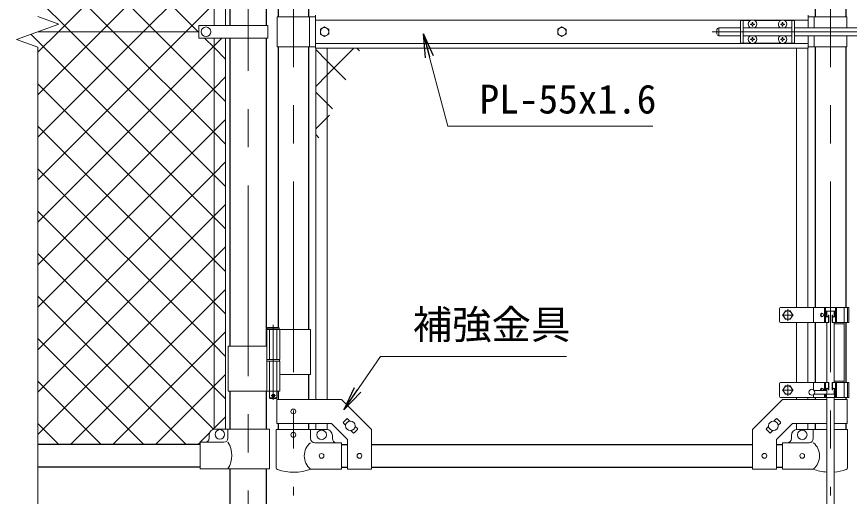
# Model space of a CAD drawing. Units: millimetres, scale not verified. Extents: x -4200 to 4200, y -2970 to 2970.
# Drawn here: x -143 to 1243, y -537 to 262 of the extents above; entities that cross this region are included whole.
import ezdxf
from ezdxf.enums import TextEntityAlignment as Align

# ---------------------------------------------------------------- set-up
doc = ezdxf.new("R2010")
doc.units = ezdxf.units.MM
doc.header["$LTSCALE"] = 10
for name, pattern in [('DASHED', [7.5, 6, -1.5]), ('USER1', [50.8, 31.75, -6.35, 6.35, -6.35]), ('USER3', [0.375, 0.25, -0.125])]:
    doc.linetypes.add(name, pattern=pattern)
for name, color, linetype, lineweight in [('0-1_D-BMK', 2, 'USER1', 13), ('0-2_D-STR1', 1, 'Continuous', 25), ('0-3_D-STR3', 3, 'Continuous', 13), ('0-7_D-STR-DIM', 7, 'Continuous', 13), ('0-A_D-STR-TXT', 7, 'Continuous', 13), ('0-B_D-STR2', 7, 'Continuous', 13)]:
    doc.layers.add(name, color=color, linetype=linetype, lineweight=lineweight)
doc.layers.add('0-8_0', color=7, linetype='Continuous')
doc.styles.add('ＭＳ ゴシック', font='')
doc.styles.get('ＭＳ ゴシック').set_extended_font_data('MS Gothic')

# ---------------------------------------------------------------- blocks, each defined once
blk = doc.blocks.new('_Open')
at = {"layer": '0-8_0'}
blk.add_line((-10, 1.667), (0, 0), dxfattribs=at)
blk.add_lwpolyline([(-10, -1.667), (0, 0), (-10, 0)], dxfattribs=at)

msp = doc.modelspace()

# ---------------------------------------------------------------- linework, layer by layer
at = {"layer": '0-1_D-BMK'}
for p, q in [((317.39, 1003.1), (317.39, -535.29)), ((1211.59, 1003.1), (1211.59, -535.29)), ((241.99, 996.61), (241.99, -799.21)), ((1014.52, 236.37), (1638.97, 236.37)), ((1150.09, -235.13), (1131.09, -235.13)), ((1140.59, -225.63), (1140.59, -244.63)), ((283.83, -251.21), (283.83, -376.1)), ((1150.09, -360.13), (1131.09, -360.13)), ((1140.59, -350.63), (1140.59, -369.63)), ((287.46, -369.13), (280.21, -369.13))]:
    msp.add_line(p, q, dxfattribs=at)
at = {"layer": '0-2_D-STR1'}
for p, q in [((1186.19, 783.32), (1186.19, 261.37)), ((1236.99, 783.32), (1236.99, 261.37)), ((342.79, 731.87), (342.79, 261.37)), ((211.74, 703.87), (211.74, 246.87)), ((272.24, 703.87), (272.24, 246.87)), ((291.99, 703.87), (291.99, 261.37)), ((211.74, 225.87), (211.74, -287.13)), ((272.24, 225.87), (272.24, -287.13)), ((291.99, 211.37), (291.99, -256.13)), ((342.79, 211.37), (342.79, -259.13)), ((1186.19, 211.37), (1186.19, -222.63)), ((1236.99, 211.37), (1236.99, -222.63)), ((1186.19, -247.63), (1186.19, -347.63)), ((1236.99, -247.63), (1236.99, -347.63)), ((342.79, -334.13), (342.79, -375.58)), ((211.74, -362.13), (211.74, -424.93)), ((272.24, -362.13), (272.24, -424.93)), ((291.99, -362.13), (291.99, -375.58)), ((1186.19, -372.63), (1186.19, -375.58)), ((1236.99, -372.63), (1236.99, -375.58)), ((291.99, -415.58), (291.99, -425.63)), ((342.79, -415.58), (342.79, -425.63)), ((1186.19, -415.58), (1186.19, -425.63)), ((1236.99, -415.58), (1236.99, -425.63)), ((161.99, -450.63), (-108.01, -450.63)), ((397.39, -450.63), (407.39, -450.63)), ((447.39, -450.63), (1081.59, -450.63)), ((1121.59, -450.63), (1131.59, -450.63)), ((161.99, -488.63), (-108.01, -488.63)), ((211.74, -490.93), (211.74, -788.63)), ((272.24, -490.93), (272.24, -788.63)), ((397.39, -488.63), (407.39, -488.63)), ((447.39, -488.63), (1081.59, -488.63)), ((1121.59, -488.63), (1131.59, -488.63))]:
    msp.add_line(p, q, dxfattribs=at)
at = {"layer": '0-3_D-STR3'}
for p, q in [((185.49, 899.07), (185.49, 246.87)), ((204.49, 899.07), (204.49, 246.87)), ((354.49, 208.87), (354.49, 263.87)), ((1174.49, 242.87), (1174.49, 263.87)), ((290.39, 261.37), (290.39, 211.37)), ((290.39, 261.37), (354.49, 261.37)), ((344.39, 261.37), (344.39, 211.37)), ((1174.49, 255.87), (354.49, 255.87)), ((1061.84, 255.37), (1061.84, 217.37)), ((1079.24, 255.37), (1061.84, 255.37)), ((1066.34, 255.37), (1066.34, 217.37)), ((1081.45, 252.02), (1081.42, 250.72)), ((1082.24, 252.02), (1081.45, 252.02)), ((1082.24, 252.02), (1082.26, 250.72)), ((1129.24, 255.37), (1084.44, 255.37)), ((1131.45, 252.02), (1131.42, 250.72)), ((1132.24, 252.02), (1131.45, 252.02)), ((1132.24, 252.02), (1132.26, 250.72)), ((1151.84, 255.37), (1134.44, 255.37)), ((1147.34, 255.37), (1147.34, 217.37)), ((1151.84, 255.37), (1151.84, 217.37)), ((1238.59, 261.37), (1174.49, 261.37)), ((1184.59, 261.37), (1184.59, 242.87)), ((1238.59, 261.37), (1238.59, 242.87)), ((-108.01, 236.37), (159.99, 236.37)), ((159.99, 246.87), (159.99, 225.87)), ((274.79, 246.87), (159.99, 246.87)), ((274.79, 246.87), (274.79, 225.87)), ((1022.64, 239.87), (1022.64, 232.87)), ((1037.09, 242.87), (1025.64, 242.87)), ((1025.64, 242.87), (1025.64, 229.87)), ((1036.94, 242.87), (1061.84, 242.87)), ((1066.34, 242.87), (1147.34, 242.87)), ((1078.69, 248.47), (1078.69, 248.87)), ((1079.99, 248.45), (1078.69, 248.47)), ((1081.45, 245.72), (1081.42, 247.01)), ((1082.24, 245.72), (1081.45, 245.72)), ((1082.24, 245.72), (1082.26, 247.01)), ((1083.69, 249.28), (1084.99, 249.26)), ((1084.99, 249.26), (1084.99, 248.87)), ((1129.99, 249.28), (1128.69, 249.26)), ((1128.69, 249.26), (1128.69, 248.87)), ((1131.45, 245.72), (1131.42, 247.01)), ((1132.24, 245.72), (1131.45, 245.72)), ((1132.24, 245.72), (1132.26, 247.01)), ((1133.69, 248.45), (1134.99, 248.47)), ((1134.99, 248.47), (1134.99, 248.87)), ((1151.84, 242.87), (1332.64, 242.87)), ((274.79, 225.87), (159.99, 225.87)), ((185.49, -424.93), (185.49, 225.87)), ((204.49, -424.93), (204.49, 225.87)), ((1037.09, 229.87), (1025.64, 229.87)), ((1036.94, 229.87), (1061.84, 229.87)), ((1066.34, 229.87), (1147.34, 229.87)), ((1078.69, 223.47), (1078.69, 223.87)), ((1079.99, 223.45), (1078.69, 223.47)), ((1081.45, 227.02), (1081.42, 225.72)), ((1081.45, 220.72), (1081.42, 222.01)), ((1082.24, 227.02), (1081.45, 227.02)), ((1082.24, 227.02), (1082.26, 225.72)), ((1082.24, 220.72), (1082.26, 222.01)), ((1083.69, 224.28), (1084.99, 224.26)), ((1083.69, 223.45), (1084.99, 223.47)), ((1084.99, 224.26), (1084.99, 223.87)), ((1084.99, 223.47), (1084.99, 223.87)), ((1129.99, 224.28), (1128.69, 224.26)), ((1128.69, 224.26), (1128.69, 223.87)), ((1131.45, 227.02), (1131.42, 225.72)), ((1131.45, 220.72), (1131.42, 222.01)), ((1132.24, 227.02), (1131.45, 227.02)), ((1132.24, 227.02), (1132.26, 225.72)), ((1132.24, 220.72), (1132.26, 222.01)), ((1133.69, 224.28), (1134.99, 224.26)), ((1133.69, 223.45), (1134.99, 223.47)), ((1134.99, 224.26), (1134.99, 223.87)), ((1134.99, 223.47), (1134.99, 223.87)), ((1151.84, 229.87), (1332.64, 229.87)), ((1174.49, 208.87), (1174.49, 229.87)), ((1184.59, 229.87), (1184.59, 211.37)), ((1238.59, 229.87), (1238.59, 211.37)), ((290.39, 211.37), (354.49, 211.37)), ((1174.49, 216.87), (354.49, 216.87)), ((1174.49, 208.87), (354.49, 208.87)), ((354.89, 208.87), (354.89, -375.58)), ((373.89, 208.87), (373.89, -375.58)), ((1079.24, 217.37), (1061.84, 217.37)), ((1082.24, 220.72), (1081.45, 220.72)), ((1129.24, 217.37), (1084.44, 217.37)), ((1132.24, 220.72), (1131.45, 220.72)), ((1151.84, 217.37), (1134.44, 217.37)), ((1155.09, 208.87), (1155.09, -222.63)), ((1174.09, 208.87), (1174.09, -222.63)), ((1238.59, 211.37), (1174.49, 211.37)), ((1126.59, -224.63), (1126.59, -245.63)), ((1242.19, -222.63), (1128.59, -222.63)), ((1183.29, -222.63), (1183.29, -247.63)), ((1201.59, -222.63), (1201.59, -247.63)), ((1203.49, -222.63), (1203.49, -247.63)), ((1219.69, -228.63), (1203.49, -228.63)), ((1205.09, -235.63), (1205.09, -228.63)), ((1205.59, -228.63), (1205.59, -237.65)), ((1208.09, -235.63), (1208.09, -247.63)), ((1208.09, -235.63), (1208.78, -235.63)), ((1208.78, -235.63), (1208.78, -247.63)), ((1214.4, -235.63), (1214.4, -247.63)), ((1215.09, -235.63), (1214.4, -235.63)), ((1215.09, -235.63), (1215.09, -247.63)), ((1217.59, -228.63), (1217.59, -237.65)), ((1218.09, -228.63), (1218.09, -235.63)), ((1219.69, -222.63), (1219.69, -247.63)), ((1221.59, -222.63), (1221.59, -247.63)), ((1221.83, -222.63), (1221.83, -247.63)), ((1234.29, -222.63), (1234.29, -372.63)), ((1239.89, -222.63), (1239.89, -247.63)), ((1242.19, -222.63), (1242.19, -247.63)), ((1208.78, -247.63), (1128.59, -247.63)), ((1155.09, -247.63), (1155.09, -347.63)), ((1174.09, -247.63), (1174.09, -347.63)), ((1205.59, -247.63), (1205.59, -347.63)), ((1242.19, -247.63), (1214.4, -247.63)), ((1217.59, -247.63), (1217.59, -347.63)), ((273.03, -259.13), (273.03, -309.13)), ((345.94, -259.13), (273.03, -259.13)), ((273.83, -257.13), (274.83, -256.13)), ((273.83, -257.13), (273.83, -259.13)), ((273.83, -257.13), (293.83, -257.13)), ((292.83, -256.13), (274.83, -256.13)), ((294.63, -259.13), (294.63, -309.13)), ((345.94, -259.13), (345.94, -334.13)), ((1234.29, -249.93), (1217.59, -249.93)), ((273.03, -287.13), (208.69, -287.13)), ((208.69, -287.13), (208.69, -362.13)), ((294.63, -309.13), (273.03, -309.13)), ((294.63, -312.13), (273.03, -312.13)), ((273.03, -312.13), (273.03, -362.13)), ((273.33, -309.13), (273.33, -312.13)), ((294.33, -312.13), (273.33, -312.13)), ((294.33, -309.13), (294.33, -312.13)), ((294.63, -312.13), (294.63, -362.13)), ((345.94, -334.13), (294.74, -334.13)), ((1234.29, -345.33), (1217.59, -345.33)), ((1126.59, -349.63), (1126.59, -370.63)), ((1208.78, -347.63), (1128.59, -347.63)), ((1183.29, -347.63), (1183.29, -359.42)), ((1201.59, -360.63), (1201.59, -347.63)), ((1203.49, -360.63), (1203.49, -347.63)), ((1205.09, -359.63), (1205.09, -360.63)), ((1205.59, -357.62), (1205.59, -366.63)), ((1208.09, -359.63), (1208.09, -347.63)), ((1208.09, -359.63), (1208.78, -359.63)), ((1208.78, -359.63), (1208.78, -347.63)), ((1242.19, -347.63), (1214.4, -347.63)), ((1214.4, -359.63), (1214.4, -347.63)), ((1215.09, -359.63), (1214.4, -359.63)), ((1215.09, -359.63), (1215.09, -347.63)), ((1217.59, -357.62), (1217.59, -366.63)), ((1218.09, -372.63), (1218.09, -359.63)), ((1219.69, -372.63), (1219.69, -347.63)), ((1221.59, -372.63), (1221.59, -347.63)), ((1221.83, -347.63), (1221.83, -372.63)), ((1239.89, -347.63), (1239.89, -372.63)), ((1242.19, -347.63), (1242.19, -372.63)), ((294.63, -362.13), (208.69, -362.13)), ((278.83, -374.13), (277.83, -373.13)), ((288.83, -374.13), (278.83, -374.13)), ((288.83, -374.13), (289.83, -373.13)), ((289.83, -362.13), (289.83, -373.13)), ((1242.19, -372.63), (1128.59, -372.63)), ((1155.09, -372.63), (1155.09, -375.58)), ((1174.09, -372.63), (1174.09, -375.58)), ((1183.29, -367.84), (1183.29, -372.63)), ((1205.59, -360.63), (1184.59, -360.63)), ((1205.59, -366.63), (1184.59, -366.63)), ((1201.59, -372.63), (1201.59, -366.63)), ((1205.59, -366.63), (1203.49, -366.63)), ((1203.49, -372.63), (1203.49, -366.63)), ((1203.49, -366.63), (1218.09, -366.63)), ((1205.09, -366.63), (1205.09, -372.63)), ((1205.59, -372.63), (1205.59, -621.63)), ((1217.59, -372.63), (1217.59, -621.63)), ((289.69, -415.58), (289.69, -375.58)), ((1239.29, -375.58), (1217.59, -375.58)), ((1239.29, -415.58), (1239.29, -375.58)), ((289.69, -415.58), (380.82, -415.58)), ((354.89, -415.58), (354.89, -425.63)), ((373.89, -415.58), (373.89, -425.63)), ((380.82, -415.58), (407.39, -442.15)), ((400.72, -413.57), (406.38, -407.92)), ((400.72, -414.99), (404.44, -418.7)), ((407.79, -407.92), (411.51, -411.63)), ((1121.19, -407.92), (1117.47, -411.63)), ((1148.16, -415.58), (1121.59, -442.15)), ((1128.26, -413.57), (1122.6, -407.92)), ((1128.26, -414.99), (1124.54, -418.7)), ((1205.59, -415.58), (1148.16, -415.58)), ((1155.09, -415.58), (1155.09, -425.63)), ((1174.09, -415.58), (1174.09, -425.63)), ((1239.29, -415.58), (1217.59, -415.58)), ((277.69, -424.93), (186.99, -424.93)), ((208.59, -424.93), (208.59, -439.93)), ((277.69, -424.93), (277.69, -490.93)), ((288.84, -425.63), (345.94, -425.63)), ((288.84, -425.63), (288.84, -489.33)), ((345.94, -425.63), (345.94, -440.63)), ((345.94, -425.63), (372.39, -425.63)), ((413.27, -427.53), (416.99, -431.25)), ((418.4, -431.25), (424.06, -425.59)), ((420.34, -420.46), (424.06, -424.18)), ((447.39, -491.83), (447.39, -425.58)), ((1081.59, -491.83), (1081.59, -425.58)), ((1108.64, -420.46), (1104.92, -424.18)), ((1110.58, -431.25), (1104.92, -425.59)), ((1115.71, -427.53), (1111.99, -431.25)), ((1183.04, -425.63), (1183.04, -440.63)), ((1240.14, -425.63), (1217.59, -425.63)), ((1240.14, -425.63), (1240.14, -489.33)), ((176.99, -434.93), (176.99, -439.93)), ((382.39, -440.63), (382.39, -435.63)), ((407.39, -491.83), (407.39, -442.15)), ((1121.59, -491.83), (1121.59, -442.15)), ((1146.59, -440.63), (1146.59, -435.63)), ((201.59, -446.93), (161.99, -446.93)), ((161.99, -446.93), (161.99, -490.93)), ((397.39, -447.63), (352.94, -447.63)), ((397.39, -491.63), (397.39, -447.63)), ((1131.59, -447.63), (1176.04, -447.63)), ((1131.59, -491.63), (1131.59, -447.63)), ((277.69, -490.93), (161.99, -490.93)), ((397.39, -491.63), (345.94, -491.63)), ((407.39, -491.83), (447.39, -491.83)), ((1121.59, -491.83), (1081.59, -491.83)), ((1131.59, -491.63), (1183.04, -491.63))]:
    msp.add_line(p, q, dxfattribs=at)
at = {"layer": '0-3_D-STR3', "linetype": 'USER3'}
msp.add_line((1221.83, -247.63), (1235.83, -247.63), dxfattribs=at)
at = {"layer": '0-3_D-STR3', "linetype": 'DASHED'}
for p, q in [((277.53, -259.13), (277.53, -309.13)), ((290.13, -259.13), (290.13, -309.13)), ((277.53, -312.13), (277.53, -362.13)), ((290.13, -312.13), (290.13, -362.13))]:
    msp.add_line(p, q, dxfattribs=at)
at = {"layer": '0-3_D-STR3'}
for points in [[(369.49, 244.47), (376.51, 240.42), (376.51, 232.32), (369.49, 228.27), (362.48, 232.32), (362.48, 240.42)], [(764.49, 244.47), (771.51, 240.42), (771.51, 232.32), (764.49, 228.27), (757.48, 232.32), (757.48, 240.42)], [(1144.64, -228.12), (1148.69, -235.13), (1144.64, -242.15), (1136.54, -242.15), (1132.49, -235.13), (1136.54, -228.12)], [(1144.64, -353.12), (1148.69, -360.13), (1144.64, -367.15), (1136.54, -367.15), (1132.49, -360.13), (1136.54, -353.12)]]:
    msp.add_lwpolyline(points, close=True, dxfattribs=at)
for points in [[(1079.99, 249.28), (1078.69, 249.26), (1078.69, 248.87)], [(1083.69, 248.45), (1084.99, 248.47), (1084.99, 248.87)], [(1129.99, 248.45), (1128.69, 248.47), (1128.69, 248.87)], [(1133.69, 249.28), (1134.99, 249.26), (1134.99, 248.87)], [(1079.99, 224.28), (1078.69, 224.26), (1078.69, 223.87)], [(1129.99, 223.45), (1128.69, 223.47), (1128.69, 223.87)], [(292.83, -256.13), (293.83, -257.13), (293.83, -259.13)], [(277.83, -362.13), (277.83, -373.13), (289.83, -373.13)], [(289.69, -375.58), (397.39, -375.58), (447.39, -425.58)], [(1205.59, -375.58), (1131.59, -375.58), (1081.59, -425.58)], [(1205.59, -425.63), (1183.04, -425.63), (1156.59, -425.63)]]:
    msp.add_lwpolyline(points, dxfattribs=at)
for centre, radius in [((171.99, 236.37), 8), ((369.49, 236.37), 7.03), ((764.49, 236.37), 7.03), ((1140.59, -235.13), 7.03), ((1140.59, -360.13), 7.03), ((1180.59, -363.63), 5), ((283.83, -369.13), 2.5), ((317.39, -395.58), 4), ((412.39, -419.58), 8), ((1116.59, -419.58), 8), ((194.99, -433.93), 8), ((364.39, -434.63), 8), ((1164.59, -434.63), 8), ((317.39, -434.63), 4), ((364.39, -469.63), 4), ((427.39, -469.58), 4), ((1101.59, -469.58), 4), ((1164.59, -469.63), 4)]:
    msp.add_circle(centre, radius, dxfattribs=at)
for centre, radius, start, end in [((1081.84, 248.87), 7, 0, 180), ((1079.94, 250.77), 1.49, 270, 0), ((1083.75, 250.77), 1.49, 180, 270), ((1131.84, 248.87), 7, 0, 180), ((1129.94, 250.77), 1.49, 270, 0), ((1133.75, 250.77), 1.49, 180, 270), ((1025.64, 239.87), 3, 90, 180), ((1081.84, 248.87), 7, 180, 238.99728), ((1079.94, 246.96), 1.49, 0, 90), ((1083.75, 246.96), 1.49, 90, 180), ((1081.84, 248.87), 7, 301.00272, 0), ((1131.84, 248.87), 7, 180, 238.99728), ((1129.94, 246.96), 1.49, 0, 90), ((1133.75, 246.96), 1.49, 90, 180), ((1131.84, 248.87), 7, 301.00272, 0), ((1025.64, 232.87), 3, 180, 270), ((1081.84, 223.87), 7, 121.00272, 180), ((1081.84, 223.87), 7, 180, 0), ((1079.94, 225.77), 1.49, 270, 0), ((1079.94, 221.96), 1.49, 0, 90), ((1083.75, 225.77), 1.49, 180, 270), ((1083.75, 221.96), 1.49, 90, 180), ((1081.84, 223.87), 7, 0, 58.99728), ((1131.84, 223.87), 7, 121.00272, 180), ((1131.84, 223.87), 7, 180, 0), ((1129.94, 225.77), 1.49, 270, 0), ((1129.94, 221.96), 1.49, 0, 90), ((1133.75, 225.77), 1.49, 180, 270), ((1133.75, 221.96), 1.49, 90, 180), ((1131.84, 223.87), 7, 0, 58.99728), ((1128.59, -224.63), 2, 90, 180), ((1128.59, -245.63), 2, 180, 270), ((1128.59, -349.63), 2, 90, 180), ((1128.59, -370.63), 2, 180, 270), ((401.43, -414.28), 1, 135, 225), ((407.09, -408.62), 1, 45, 135), ((1121.89, -408.62), 1, 45, 135), ((1127.55, -414.28), 1, 315, 45), ((186.99, -434.93), 10, 90, 180), ((372.39, -435.63), 10, 0, 90), ((423.35, -424.89), 1, 315, 45), ((1105.63, -424.89), 1, 135, 225), ((1156.59, -435.63), 10, 90, 180), ((169.99, -439.93), 7, 270, 0), ((201.59, -439.93), 7, 270, 0), ((352.94, -440.63), 7, 180, 270), ((389.39, -440.63), 7, 180, 270), ((417.69, -430.54), 1, 225, 315), ((1111.29, -430.54), 1, 225, 315), ((1139.59, -440.63), 7, 270, 0), ((1176.04, -440.63), 7, 270, 0), ((174.38, -468.93), 40.68, 327.25964, 32.74036), ((364.14, -469.63), 28.55, 129.59418, 230.40582), ((1164.84, -469.63), 28.55, 309.59418, 50.40582), ((292.14, -489.33), 3.3, 180, 250.77949), ((317.39, -416.9), 80, 250.77949, 290.9084), ((1211.59, -416.9), 80, 249.0916, 265.69878), ((1211.59, -416.9), 80, 274.30122, 289.22051), ((1236.84, -489.33), 3.3, 289.22051, 0)]:
    msp.add_arc(centre, radius, start, end, dxfattribs=at)
msp.add_ellipse((1197.44, -235.13), major_axis=(0, 3), ratio=0.839449, dxfattribs=at)
for centre, major_axis, ratio, start_param, end_param in [((1198.6, -235.13), (0, -3), 0.839449, 3.3733968, 6.0513812), ((1205.79, -235.59), (0, -3), 0.766727, 4.7027468, 7.8414058), ((1206.94, -235.59), (0, -3), 0.615242, 4.7027468, 6.0032469), ((1217.39, -235.59), (0, -3), 0.766727, 4.7249648, 7.8636238), ((1216.25, -235.59), (0, -3), 0.615242, 0.2799384, 1.5804385), ((1197.44, -360.13), (0, -3), 0.839449, 1.4033482, 4.8798371), ((1198.6, -360.13), (0, -3), 0.839449, 3.3733968, 4.8798371), ((1205.79, -359.67), (0, 3), 0.766727, 4.7249648, 7.8636238), ((1206.94, -359.67), (0, 3), 0.615242, 0.2799384, 1.5804385), ((1217.39, -359.67), (0, 3), 0.766727, 4.7027468, 7.8414058), ((1216.25, -359.67), (0, 3), 0.615242, 4.7027468, 6.0032469)]:
    msp.add_ellipse(centre, major_axis=major_axis, ratio=ratio, start_param=start_param, end_param=end_param, dxfattribs=at)
at = {"layer": '0-7_D-STR-DIM'}
for p, q in [((-72.77, 249.19), (-108.01, 262.02)), ((-143.25, 223.54), (-72.77, 249.19)), ((-108.01, 210.72), (-143.25, 223.54)), ((-108.01, -631.63), (-108.01, 210.72))]:
    msp.add_line(p, q, dxfattribs=at)
at = {"layer": '0-A_D-STR-TXT'}
for points in [[(916.13, 79.11), (574.85, 79.11), (534.34, 231.26)], [(772.3, -304.05), (462.24, -304.05), (402.53, -391.19)]]:
    msp.add_lwpolyline(points, dxfattribs=at)
at = {"layer": '0-B_D-STR2'}
for p, q in [((-73.79, 236.37), (185.49, 495.65)), ((88.36, 236.37), (-108.01, 432.73)), ((-3.08, 236.37), (185.49, 424.94)), ((17.65, 236.37), (-108.01, 362.02)), ((67.63, 236.37), (185.49, 354.22)), ((-53.06, 236.37), (-108.01, 291.31)), ((138.34, 236.37), (185.49, 283.51)), ((-108.01, 202.15), (-73.79, 236.37)), ((-108.01, 131.44), (-3.08, 236.37)), ((-108.01, 60.72), (67.63, 236.37)), ((-108.01, -9.99), (138.34, 236.37)), ((185.49, -2.19), (-53.06, 236.37)), ((185.49, 68.52), (17.65, 236.37)), ((185.49, 139.23), (88.36, 236.37)), ((427.53, 204.66), (423.32, 208.87)), ((373.89, 187.59), (354.89, 206.59)), ((405.04, 156.44), (373.89, 187.59)), ((185.49, 142.09), (204.49, 161.09)), ((185.49, -143.61), (-108.01, 149.89)), ((-108.01, -151.41), (185.49, 142.09)), ((204.49, 120.23), (185.49, 139.23)), ((373.89, 116.88), (354.89, 135.88)), ((382.55, 108.21), (373.89, 116.88)), ((185.49, 71.38), (204.49, 90.38)), ((185.49, -214.32), (-108.01, 79.18)), ((-108.01, -222.12), (185.49, 71.38)), ((204.49, 49.52), (185.49, 68.52)), ((360.07, 59.99), (354.89, 65.16)), ((185.49, 0.67), (204.49, 19.67)), ((185.49, -285.03), (-108.01, 8.47)), ((-108.01, -292.83), (185.49, 0.67)), ((204.49, -21.19), (185.49, -2.19)), ((185.49, -70.04), (204.49, -51.04)), ((185.49, -355.74), (-108.01, -62.24)), ((-108.01, -363.54), (185.49, -70.04)), ((185.49, -140.75), (204.49, -121.75)), ((184.36, -425.32), (-108.01, -132.95)), ((-108.01, -434.25), (185.49, -140.75)), ((204.49, -162.61), (185.49, -143.61)), ((185.49, -211.46), (204.49, -192.46)), ((138.96, -450.63), (-108.01, -203.66)), ((-53.68, -450.63), (185.49, -211.46)), ((204.49, -233.32), (185.49, -214.32)), ((185.49, -282.17), (204.49, -263.17)), ((68.25, -450.63), (-108.01, -274.37)), ((17.03, -450.63), (185.49, -282.17)), ((204.49, -304.03), (185.49, -285.03)), ((-2.46, -450.63), (-108.01, -345.08)), ((185.49, -352.88), (204.49, -333.88)), ((87.74, -450.63), (185.49, -352.88)), ((204.49, -374.74), (185.49, -355.74)), ((-73.17, -450.63), (-108.01, -415.79)), ((162.15, -446.93), (177.61, -431.47)), ((158.45, -450.63), (161.99, -447.09))]:
    msp.add_line(p, q, dxfattribs=at)
for points in [[(159.99, 235.45), (159.07, 236.37), (-108.01, 503.45)], [(204.49, -91.9), (185.49, -72.9), (-119.57, 232.16)], [(-108.01, -80.7), (185.49, 212.8), (198.55, 225.87)], [(204.49, 190.95), (185.49, 209.95), (169.57, 225.87)], [(354.89, 145.45), (373.89, 164.45), (418.31, 208.87)], [(354.89, 74.74), (373.89, 93.74), (377.48, 97.33)], [(183.5, -425.59), (185.49, -423.59), (204.49, -404.59)]]:
    msp.add_lwpolyline(points, dxfattribs=at)

# ---------------------------------------------------------------- block references
at = {"layer": '0-A_D-STR-TXT', "xscale": 4, "yscale": 4}
for p, rotation in [((533.82, 233.19), 104.91069), ((401.4, -392.84), 235.58239)]:
    msp.add_blockref('_Open', p, dxfattribs=dict(at, rotation=rotation))

# ---------------------------------------------------------------- texts
at = {"layer": '0-A_D-STR-TXT', "style": 'ＭＳ ゴシック'}
for s, p in [('PL-55x1.6', (627.3, 85.86)), ('補強金具', (516.21, -289.43))]:
    msp.add_text(s, height=48.09, dxfattribs=at).set_placement(p, align=Align.BOTTOM_LEFT)

doc.saveas('drawing.dxf')
